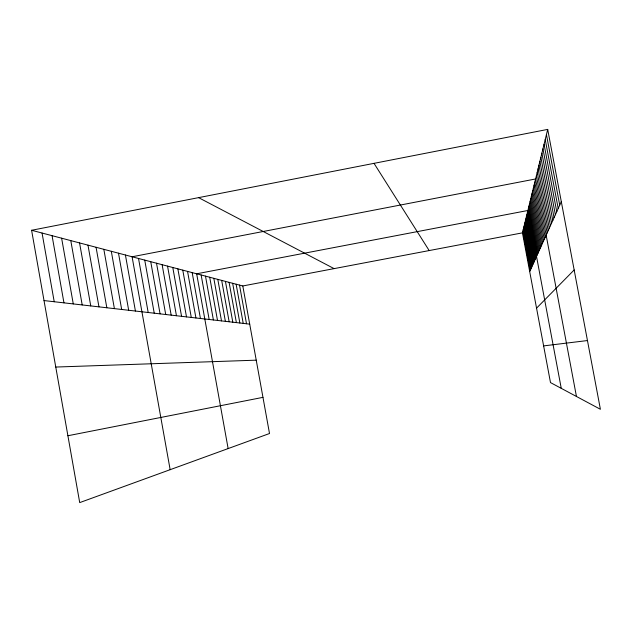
<?xml version="1.0" encoding="UTF-8"?>
<svg xmlns="http://www.w3.org/2000/svg" width="632" height="632" viewBox="0 0 632 632"><rect width="100%" height="100%" fill="white"/><g stroke="black" fill="none" stroke-linecap="round" stroke-linejoin="round"><path stroke-width="0.95" d="M547.699 129.394L600.4 409.283L550.496 382.589L522.443 232.853L547.699 129.394L31.6 230.277L79.711 502.606L269.508 433.513L242.799 285.964L31.6 230.277M529.695 271.578L561.303 201.632M536.552 308.155L574.164 269.951M67.901 435.74L262.967 397.354M242.799 285.964L522.443 232.853M543.615 345.894L587.46 340.553M55.766 367.05L256.229 360.169M44.019 300.571L249.703 324.129M198.574 197.634L334.107 268.624M374.018 163.34L429.175 250.564M546.435 134.584L559.715 205.139M545.226 139.538L558.198 208.497M544.065 144.27L556.753 211.696M542.959 148.797L555.37 214.762M541.901 153.134L554.043 217.692M540.889 157.289L552.779 220.497M539.918 161.271L551.562 223.191M538.985 165.094L550.393 225.782M538.085 168.768L549.271 228.263M537.224 172.299L548.189 230.648M536.394 175.696L547.154 232.947M576.447 396.469L535.596 178.967L132.088 256.774L170.15 469.687M534.83 182.119L545.187 237.292M534.087 185.16L544.263 239.346M533.369 188.099L543.362 241.329M532.681 190.927L542.501 243.249M532.01 193.661L541.663 245.098M531.362 196.307L540.858 246.883M530.738 198.867L540.076 248.613M530.137 201.339L539.317 250.28M529.553 203.733L538.582 251.899M528.984 206.056L537.879 253.472M528.431 208.307L537.192 254.988M561.256 388.348L527.902 210.488L196.663 273.798L228.136 448.578M527.372 212.668L535.857 257.943M526.851 214.777L535.217 259.365M526.353 216.831L534.585 260.755M525.871 218.822L533.977 262.098M525.397 220.75L533.392 263.402M524.939 222.63L532.816 264.674M524.497 224.455L532.263 265.906M524.062 226.224L531.717 267.099M523.636 227.947L531.196 268.268M523.233 229.629L530.683 269.398M522.83 231.257L530.185 270.504M239.512 285.095L246.504 323.758M236.131 284.202L243.217 323.379M232.663 283.294L239.844 322.999M229.1 282.354L236.376 322.597M225.442 281.382L232.813 322.194M221.674 280.395L229.147 321.767M217.803 279.376L225.379 321.34M213.821 278.325L221.5 320.898M209.713 277.243L217.511 320.44M205.495 276.129L213.395 319.966M201.142 274.983L209.16 319.484M192.175 272.613L200.431 318.481M187.554 271.397L195.928 317.967M182.782 270.141L191.283 317.438M177.861 268.845L186.495 316.885M172.789 267.502L181.558 316.324M167.543 266.119L176.447 315.739M162.124 264.69L171.177 315.131M156.523 263.212L165.718 314.507M150.732 261.688L160.078 313.859M144.736 260.108L154.24 313.195M138.526 258.472L148.188 312.5M125.42 255.012L135.422 311.039M118.492 253.187L128.683 310.265M111.303 251.291L121.676 309.467M103.838 249.324L114.4 308.629M96.064 247.27L106.832 307.76M87.982 245.145L98.955 306.86M79.561 242.917L90.755 305.92M70.784 240.602L82.2 304.94M61.62 238.193L73.273 303.921M52.061 235.673L63.958 302.854M42.06 233.034L54.218 301.74"/></g></svg>
